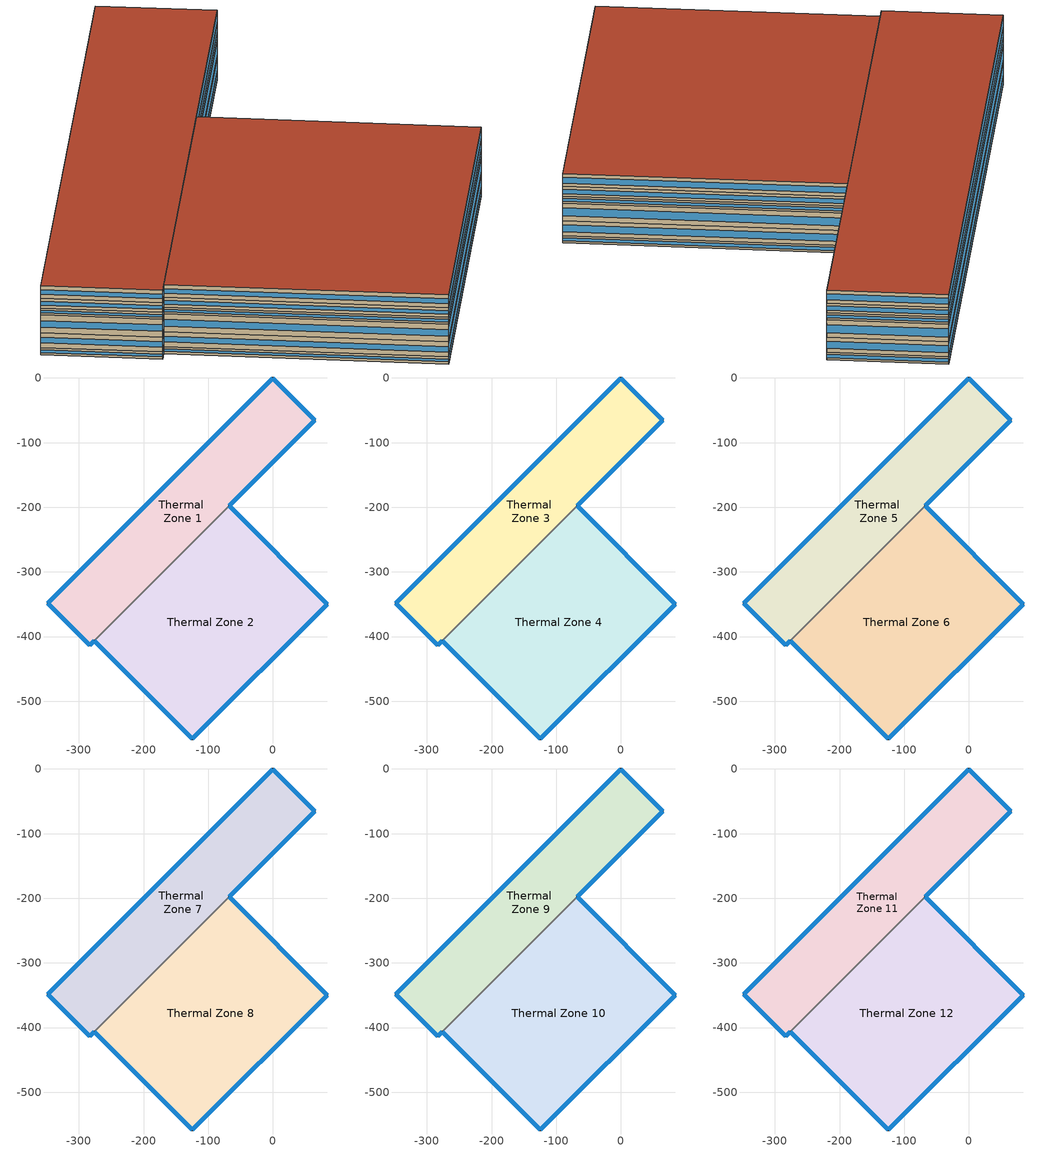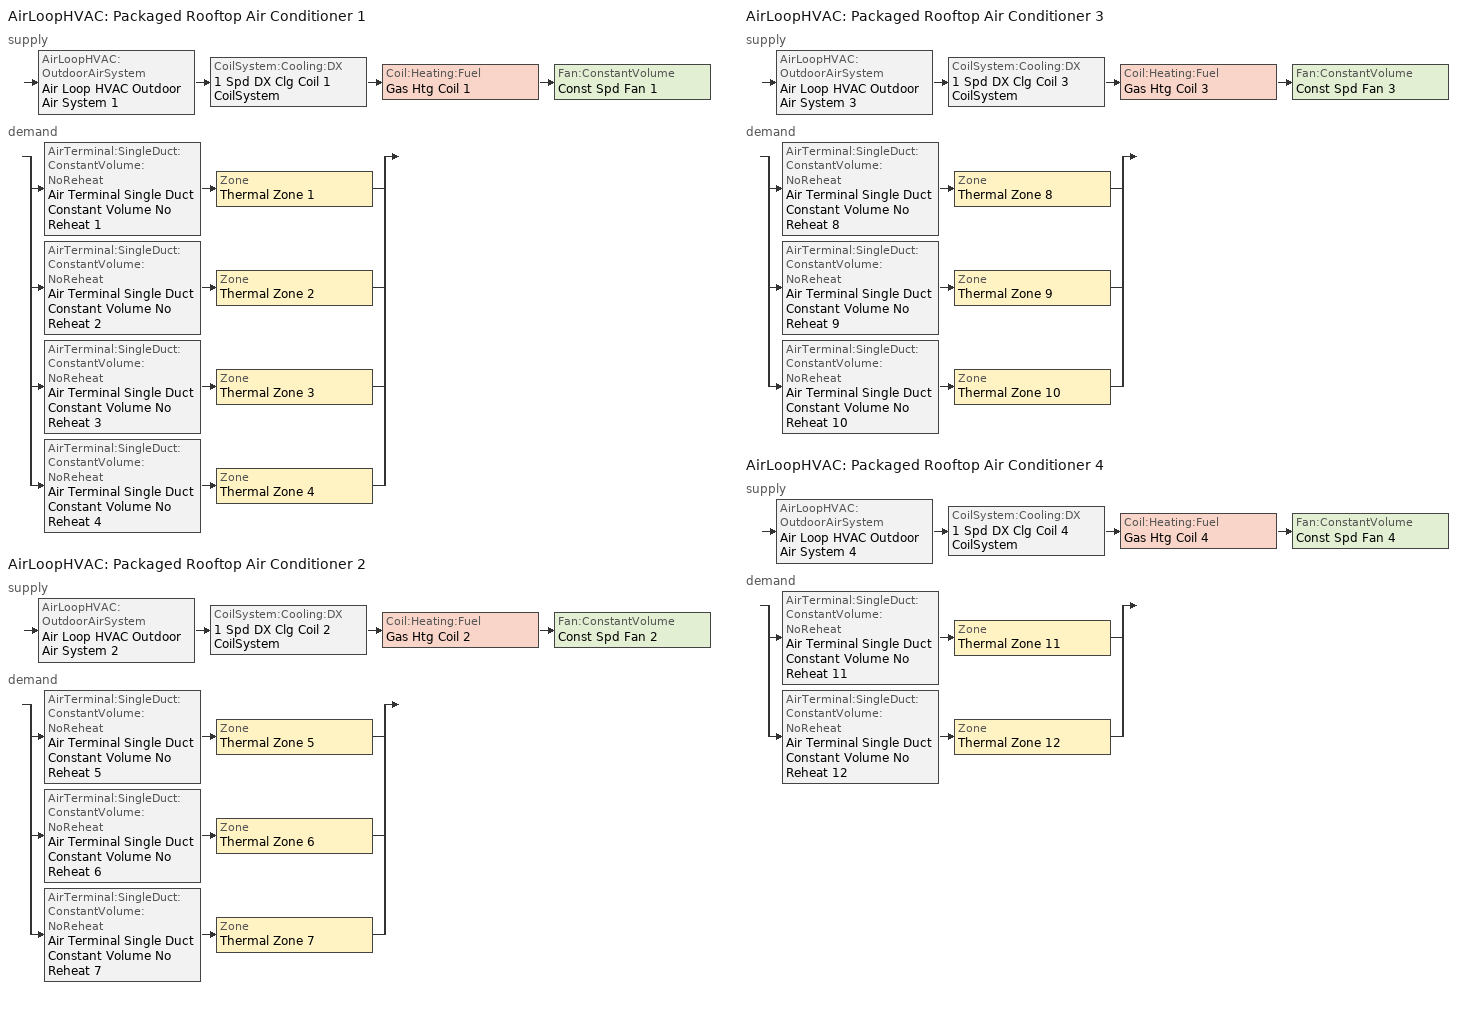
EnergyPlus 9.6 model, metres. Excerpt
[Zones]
Thermal Zone 1
 floor ground (ExtSlabCarpet): 0,0 65.05,-65.05 -67.64,-197.74 -276.49,-406.58 -283.2,-413.3 -348.25,-348.25 z0
 wall outside (Ext Wall): -67.64,-197.74 65.05,-65.05 0,0 -348.25,-348.25 -283.2,-413.3 -276.49,-406.58 z0:6.04
 wall to Thermal Zone 2 (Interior Wall): -276.49,-406.58 -67.64,-197.74 z0:6.04
 window (Ext Window): -348.24,-348.26 -283.21,-413.29 z1.9:4.14; -67.63,-197.73 65.04,-65.05 / -283.2,-413.29 -276.49,-406.59 z1.24:4.8; -0.01,-0.01 -348.24,-348.24 z1.12:4.92; 65.04,-65.04 0.01,-0.01 z1.63:4.41
Thermal Zone 2
 floor ground (ExtSlabCarpet): -67.64,-197.74 84.39,-349.76 -124.46,-558.61 -276.49,-406.58 z0
 wall outside (Ext Wall): -276.49,-406.58 -124.46,-558.61 84.39,-349.76 -67.64,-197.74 z0:6.04
 window (Ext Window): -276.48,-406.59 -124.46,-558.6 z1.9:4.14; -124.45,-558.6 84.38,-349.77 z1.24:4.8; 84.38,-349.76 -67.63,-197.74 z1.63:4.41
Thermal Zone 3
 floor to Thermal Zone 1 (Interior Floor): 0,0 65.05,-65.05 -67.64,-197.74 -276.49,-406.58 -283.2,-413.3 -348.25,-348.25 z6.04
 wall outside (Ext Wall): -67.64,-197.74 65.05,-65.05 0,0 -348.25,-348.25 -283.2,-413.3 -276.49,-406.58 z6.04:18.43
 wall to Thermal Zone 4 (Interior Wall): -276.49,-406.58 -67.64,-197.74 z6.04:18.43
 window (Ext Window): -348.24,-348.26 -283.21,-413.29 z9.94:14.53; -67.63,-197.73 65.04,-65.05 / -283.2,-413.29 -276.49,-406.59 z8.58:15.89; -0.01,-0.01 -348.24,-348.24 z8.33:16.14; 65.04,-65.04 0.01,-0.01 z9.39:15.08
Thermal Zone 4
 floor to Thermal Zone 2 (Interior Floor): -67.64,-197.74 84.39,-349.76 -124.46,-558.61 -276.49,-406.58 z6.04
 wall outside (Ext Wall): -276.49,-406.58 -124.46,-558.61 84.39,-349.76 -67.64,-197.74 z6.04:18.43
 window (Ext Window): -276.48,-406.59 -124.46,-558.6 z9.94:14.53; -124.45,-558.6 84.38,-349.77 z8.58:15.89; 84.38,-349.76 -67.63,-197.74 z9.39:15.08
Thermal Zone 5
 floor to Thermal Zone 3 (Interior Floor): 0,0 65.05,-65.05 -67.64,-197.74 -276.49,-406.58 -283.2,-413.3 -348.25,-348.25 z18.43
 wall outside (Ext Wall): -67.64,-197.74 65.05,-65.05 0,0 -348.25,-348.25 -283.2,-413.3 -276.49,-406.58 z18.43:33.14
 wall to Thermal Zone 6 (Interior Wall): -276.49,-406.58 -67.64,-197.74 z18.43:33.14
 window (Ext Window): -348.24,-348.26 -283.21,-413.29 z23.06:28.51; -67.63,-197.73 65.04,-65.05 / -283.2,-413.29 -276.49,-406.59 z21.45:30.12; -0.01,-0.01 -348.24,-348.24 z21.15:30.42; 65.04,-65.04 0.01,-0.01 z22.4:29.17
Thermal Zone 6
 floor to Thermal Zone 4 (Interior Floor): -67.64,-197.74 84.39,-349.76 -124.46,-558.61 -276.49,-406.58 z18.43
 wall outside (Ext Wall): -276.49,-406.58 -124.46,-558.61 84.39,-349.76 -67.64,-197.74 z18.43:33.14
 window (Ext Window): -276.48,-406.59 -124.46,-558.6 z23.06:28.51; -124.45,-558.6 84.38,-349.77 z21.45:30.12; 84.38,-349.76 -67.63,-197.74 z22.4:29.17
Thermal Zone 7
 floor to Thermal Zone 5 (Interior Floor): 0,0 65.05,-65.05 -67.64,-197.74 -276.49,-406.58 -283.2,-413.3 -348.25,-348.25 z33.14
 wall outside (Ext Wall): -67.64,-197.74 65.05,-65.05 0,0 -348.25,-348.25 -283.2,-413.3 -276.49,-406.58 z33.14:38.83
 wall to Thermal Zone 8 (Interior Wall): -276.49,-406.58 -67.64,-197.74 z33.14:38.83
 window (Ext Window): -348.24,-348.26 -283.21,-413.29 z34.93:37.04; -67.63,-197.73 65.04,-65.05 / -283.2,-413.29 -276.49,-406.59 z34.31:37.66; -0.01,-0.01 -348.24,-348.24 z34.19:37.78; 65.04,-65.04 0.01,-0.01 z34.68:37.29
Thermal Zone 8
 floor to Thermal Zone 6 (Interior Floor): -67.64,-197.74 84.39,-349.76 -124.46,-558.61 -276.49,-406.58 z33.14
 wall outside (Ext Wall): -276.49,-406.58 -124.46,-558.61 84.39,-349.76 -67.64,-197.74 z33.14:38.83
 window (Ext Window): -276.48,-406.59 -124.46,-558.6 z34.93:37.04; -124.45,-558.6 84.38,-349.77 z34.31:37.66; 84.38,-349.76 -67.63,-197.74 z34.68:37.29
Thermal Zone 9
 floor to Thermal Zone 7 (Interior Floor): 0,0 65.05,-65.05 -67.64,-197.74 -276.49,-406.58 -283.2,-413.3 -348.25,-348.25 z38.83
 wall outside (Ext Wall): -67.64,-197.74 65.05,-65.05 0,0 -348.25,-348.25 -283.2,-413.3 -276.49,-406.58 z38.83:46.9
 wall to Thermal Zone 10 (Interior Wall): -276.49,-406.58 -67.64,-197.74 z38.83:46.9
 window (Ext Window): -348.24,-348.26 -283.21,-413.29 z41.37:44.36; -67.63,-197.73 65.04,-65.05 / -283.2,-413.29 -276.49,-406.59 z40.48:45.25; -0.01,-0.01 -348.24,-348.24 z40.32:45.41; 65.04,-65.04 0.01,-0.01 z41.01:44.72
Thermal Zone 10
 floor to Thermal Zone 8 (Interior Floor): -67.64,-197.74 84.39,-349.76 -124.46,-558.61 -276.49,-406.58 z38.83
 wall outside (Ext Wall): -276.49,-406.58 -124.46,-558.61 84.39,-349.76 -67.64,-197.74 z38.83:46.9
 window (Ext Window): -276.48,-406.59 -124.46,-558.6 z41.37:44.36; -124.45,-558.6 84.38,-349.77 z40.48:45.25; 84.38,-349.76 -67.63,-197.74 z41.01:44.72
Thermal Zone 11
 floor to Thermal Zone 9 (Interior Floor): 0,0 65.05,-65.05 -67.64,-197.74 -276.49,-406.58 -283.2,-413.3 -348.25,-348.25 z46.9
 wall outside (Ext Wall): -67.64,-197.74 65.05,-65.05 0,0 -348.25,-348.25 -283.2,-413.3 -276.49,-406.58 z46.9:57.52
 wall to Thermal Zone 12 (Interior Wall): -276.49,-406.58 -67.64,-197.74 z46.9:57.52
 window (Ext Window): -348.24,-348.26 -283.21,-413.29 z50.25:54.17; -67.63,-197.73 65.04,-65.05 / -283.2,-413.29 -276.49,-406.59 z49.08:55.34; -0.01,-0.01 -348.24,-348.24 z48.86:55.56; 65.04,-65.04 0.01,-0.01 z49.77:54.65
 roof outside (Ext Roof): -348.25,-348.25 -283.2,-413.3 -276.49,-406.58 -67.64,-197.74 65.05,-65.05 0,0 z57.52
Thermal Zone 12
 floor to Thermal Zone 10 (Interior Floor): -67.64,-197.74 84.39,-349.76 -124.46,-558.61 -276.49,-406.58 z46.9
 wall outside (Ext Wall): -276.49,-406.58 -124.46,-558.61 84.39,-349.76 -67.64,-197.74 z46.9:57.52
 window (Ext Window): -276.48,-406.59 -124.46,-558.6 z50.25:54.17; -124.45,-558.6 84.38,-349.77 z49.08:55.34; 84.38,-349.76 -67.63,-197.74 z49.77:54.65
 roof outside (Ext Roof): -276.49,-406.58 -124.46,-558.61 84.39,-349.76 -67.64,-197.74 z57.52
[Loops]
AirLoopHVAC 'Packaged Rooftop Air Conditioner 1'
 supply: AirLoopHVAC:OutdoorAirSystem 'Air Loop HVAC Outdoor Air System 1' > CoilSystem:Cooling:DX '1 Spd DX Clg Coil 1 CoilSystem' > Coil:Heating:Fuel 'Gas Htg Coil 1' > Fan:ConstantVolume 'Const Spd Fan 1'
 demand: split
  | AirTerminal:SingleDuct:ConstantVolume:NoReheat 'Air Terminal Single Duct Constant Volume No Reheat 1' > Zone 'Thermal Zone 1'
  | AirTerminal:SingleDuct:ConstantVolume:NoReheat 'Air Terminal Single Duct Constant Volume No Reheat 2' > Zone 'Thermal Zone 2'
  | AirTerminal:SingleDuct:ConstantVolume:NoReheat 'Air Terminal Single Duct Constant Volume No Reheat 3' > Zone 'Thermal Zone 3'
  | AirTerminal:SingleDuct:ConstantVolume:NoReheat 'Air Terminal Single Duct Constant Volume No Reheat 4' > Zone 'Thermal Zone 4'
AirLoopHVAC 'Packaged Rooftop Air Conditioner 2'
 supply: AirLoopHVAC:OutdoorAirSystem 'Air Loop HVAC Outdoor Air System 2' > CoilSystem:Cooling:DX '1 Spd DX Clg Coil 2 CoilSystem' > Coil:Heating:Fuel 'Gas Htg Coil 2' > Fan:ConstantVolume 'Const Spd Fan 2'
 demand: split
  | AirTerminal:SingleDuct:ConstantVolume:NoReheat 'Air Terminal Single Duct Constant Volume No Reheat 5' > Zone 'Thermal Zone 5'
  | AirTerminal:SingleDuct:ConstantVolume:NoReheat 'Air Terminal Single Duct Constant Volume No Reheat 6' > Zone 'Thermal Zone 6'
  | AirTerminal:SingleDuct:ConstantVolume:NoReheat 'Air Terminal Single Duct Constant Volume No Reheat 7' > Zone 'Thermal Zone 7'
AirLoopHVAC 'Packaged Rooftop Air Conditioner 3'
 supply: AirLoopHVAC:OutdoorAirSystem 'Air Loop HVAC Outdoor Air System 3' > CoilSystem:Cooling:DX '1 Spd DX Clg Coil 3 CoilSystem' > Coil:Heating:Fuel 'Gas Htg Coil 3' > Fan:ConstantVolume 'Const Spd Fan 3'
 demand: split
  | AirTerminal:SingleDuct:ConstantVolume:NoReheat 'Air Terminal Single Duct Constant Volume No Reheat 8' > Zone 'Thermal Zone 8'
  | AirTerminal:SingleDuct:ConstantVolume:NoReheat 'Air Terminal Single Duct Constant Volume No Reheat 9' > Zone 'Thermal Zone 9'
  | AirTerminal:SingleDuct:ConstantVolume:NoReheat 'Air Terminal Single Duct Constant Volume No Reheat 10' > Zone 'Thermal Zone 10'
AirLoopHVAC 'Packaged Rooftop Air Conditioner 4'
 supply: AirLoopHVAC:OutdoorAirSystem 'Air Loop HVAC Outdoor Air System 4' > CoilSystem:Cooling:DX '1 Spd DX Clg Coil 4 CoilSystem' > Coil:Heating:Fuel 'Gas Htg Coil 4' > Fan:ConstantVolume 'Const Spd Fan 4'
 demand: split
  | AirTerminal:SingleDuct:ConstantVolume:NoReheat 'Air Terminal Single Duct Constant Volume No Reheat 11' > Zone 'Thermal Zone 11'
  | AirTerminal:SingleDuct:ConstantVolume:NoReheat 'Air Terminal Single Duct Constant Volume No Reheat 12' > Zone 'Thermal Zone 12'
[Building]
Building 1: North Axis {deg}=-0
[Site:Location]
Washington Dc Dulles IntL Ar: Latitude {deg}=38.98; Longitude {deg}=-77.47; Time Zone {hr}=-5; Elevation {m}=82
[SizingPeriod:DesignDay] Day of Month=21; Dry-Bulb Temperature Range Modifier Type=DefaultMultipliers; Barometric Pressure {Pa}=86790; Rain Indicator=No; Snow Indicator=No; Daylight Saving Time Indicator=No; Begin Environment Reset Mode=FullResetAtBeginEnvironment
Name | Month | Day Type | Maximum Dry-Bulb Temperature {C} | Daily Dry-Bulb Temperature Range {deltaC} | Humidity Condition Type | Wetbulb or DewPoint at Maximum Dry-Bulb {C} | Wind Speed {m/s} | Wind Direction {deg} | Solar Model Indicator | ASHRAE Clear Sky Optical Depth for Beam Irradiance (taub) | ASHRAE Clear Sky Optical Depth for Diffuse Irradiance (taud) | Enthalpy at Maximum Dry-Bulb {J/kg} | Sky Clearness
SALT-LAKE-CITY-IAP Ann Clg .4% Condns DB=>MWB | 7 | SummerDesignDay | 36.5 | 14.4 | Wetbulb | 17.1 | 5 | 340 | ASHRAETau | 0.339 | 2.366
SALT-LAKE-CITY-IAP Ann Clg .4% Condns DP=>MDB | 7 | SummerDesignDay | 22.5 | 14.4 | Dewpoint | 15.6 | 5 | 340 | ASHRAETau | 0.339 | 2.366
SALT-LAKE-CITY-IAP Ann Clg .4% Condns Enth=>MDB | 7 | SummerDesignDay | 30.8 | 14.4 | Enthalpy |  | 5 | 340 | ASHRAETau | 0.339 | 2.366 | 59300
SALT-LAKE-CITY-IAP Ann Clg .4% Condns WB=>MDB | 7 | SummerDesignDay | 31.2 | 14.4 | Wetbulb | 19 | 5 | 340 | ASHRAETau | 0.339 | 2.366
SALT-LAKE-CITY-IAP Ann Htg 99.6% Condns DB | 1 | WinterDesignDay | -12.4 | 0 | Wetbulb | -12.4 | 2.6 | 140 | ASHRAEClearSky |  |  |  | 0
SALT-LAKE-CITY-IAP Ann Htg Wind 99.6% Condns WS=>MCDB | 1 | WinterDesignDay | 6.8 | 0 | Wetbulb | 6.8 | 12.4 | 140 | ASHRAEClearSky |  |  |  | 0
SALT-LAKE-CITY-IAP Ann Hum_n 99.6% Condns DP=>MCDB | 1 | WinterDesignDay | -10.7 | 0 | Dewpoint | -16.2 | 2.6 | 140 | ASHRAEClearSky |  |  |  | 0
[Material] Thermal Absorptance=0.9
Name | Roughness | Thickness m | Conductivity W/m-K | Density kg/m3 | Specific Heat J/kg-K | Solar Absorptance | Visible Absorptance
wall concrete | MediumRough | 0.398 | 0.5 | 2243 | 837 | 0.65 | 0.65
roof concrete | MediumRough | 0.401 | 0.5 | 2243 | 837 | 0.65 | 0.65
Wall Insulation [37] | MediumRough | 0.0681 | 0.0432 | 91 | 837 | 0.5 | 0.5
Roof Insulation [25] | MediumRough | 0.263 | 0.049 | 265 | 836.8 | 0.7 | 0.7
F16 Acoustic tile | MediumSmooth | 0.0191 | 0.06 | 368 | 590 | 0.3 | 0.3
M11 100mm lightweight concrete | MediumRough | 0.1016 | 0.53 | 1280 | 840 | 0.5 | 0.5
MAT-CC05 4 HW CONCRETE | Rough | 0.1016 | 1.311 | 2240 | 836.8 | 0.85 | 0.85
G01a 19mm gypsum board | MediumSmooth | 0.019 | 0.16 | 800 | 1090 | 0.4 | 0.4
[Material:AirGap]
Name | Thermal Resistance m2-K/W
F04 Wall air space resistance | 0.15
F05 Ceiling air space resistance | 0.18
[Material:NoMass]
CP02 CARPET PAD: Roughness=Smooth; Thermal Resistance m2-K/W=0.1; Thermal Absorptance=0.9; Solar Absorptance=0.8; Visible Absorptance=0.8
[WindowMaterial:SimpleGlazingSystem]
Window Material Simple Glazing System: U-Factor W/m2-K=1.51; Solar Heat Gain Coefficient=0.25
[Construction]
Ext Roof: roof concrete, Roof Insulation [25]
Ext Wall: wall concrete, Wall Insulation [37]
Ext Window: Window Material Simple Glazing System
ExtSlabCarpet: MAT-CC05 4 HW CONCRETE, CP02 CARPET PAD
Interior Floor: F16 Acoustic tile, F05 Ceiling air space resistance, M11 100mm lightweight concrete
Interior Wall: G01a 19mm gypsum board, F04 Wall air space resistance, G01a 19mm gypsum board
[Zone]
Thermal Zone 1; Thermal Zone 2: 135, 0, 0, 0, , 1, , , , , , Yes
Thermal Zone 3; Thermal Zone 4: 135, 0, 0, 6.04, , 1, , , , , , Yes
Thermal Zone 5; Thermal Zone 6: 135, 0, 0, 18.43, , 1, , , , , , Yes
Thermal Zone 7; Thermal Zone 8: 135, 0, 0, 33.14, , 1, , , , , , Yes
Thermal Zone 9; Thermal Zone 10: 135, 0, 0, 38.83, , 1, , , , , , Yes
Thermal Zone 11; Thermal Zone 12: 135, 0, 0, 46.9, , 1, , , , , , Yes
[Controller:MechanicalVentilation] Availability Schedule=Always On Discrete; Demand Controlled Ventilation=No; System Outdoor Air Method=ZoneSum
Name | Zone or ZoneList Name 1 | Design Specification Outdoor Air Object Name 1 | Zone or ZoneList Name 2 | Design Specification Outdoor Air Object Name 2 | Zone or ZoneList Name 3 | Design Specification Outdoor Air Object Name 3 | Zone or ZoneList Name 4 | Design Specification Outdoor Air Object Name 4
Controller Mechanical Ventilation 1 | Thermal Zone 1 | Ventilation 1 | Thermal Zone 2 | Ventilation 2 | Thermal Zone 3 | Ventilation 3 | Thermal Zone 4 | Ventilation 4
Controller Mechanical Ventilation 2 | Thermal Zone 5 | Ventilation 5 | Thermal Zone 6 | Ventilation 6 | Thermal Zone 7 | Ventilation 7
Controller Mechanical Ventilation 3 | Thermal Zone 8 | Ventilation 8 | Thermal Zone 9 | Ventilation 9 | Thermal Zone 10 | Ventilation 10
Controller Mechanical Ventilation 4 | Thermal Zone 11 | Ventilation 11 | Thermal Zone 12 | Ventilation 12
[AirLoopHVAC] Design Supply Air Flow Rate m3/s=AutoSize; Design Return Air Flow Fraction of Supply Air Flow=1
Packaged Rooftop Air Conditioner 1; Packaged Rooftop Air Conditioner 2; Packaged Rooftop Air Conditioner 3; Packaged Rooftop Air Conditioner 4
[Sizing:System] Type of Load to Size On=Sensible; Design Outdoor Air Flow Rate m3/s=Autosize; Central Heating Maximum System Air Flow Ratio=0.3; Preheat Design Temperature C=7; Preheat Design Humidity Ratio kgWater/kgDryAir=0.008; Precool Design Temperature C=12.8; Precool Design Humidity Ratio kgWater/kgDryAir=0.008; Type of Zone Sum to Use=NonCoincident; 100% Outdoor Air in Cooling=Yes; 100% Outdoor Air in Heating=Yes; Central Cooling Design Supply Air Humidity Ratio kgWater/kgDryAir=0.0085; Central Heating Design Supply Air Humidity Ratio kgWater/kgDryAir=0.008; Cooling Supply Air Flow Rate Method=DesignDay; Cooling Supply Air Flow Rate m3/s=0; Cooling Supply Air Flow Rate Per Floor Area m3/s-m2=0.00996765; Cooling Fraction of Autosized Cooling Supply Air Flow Rate=1; Cooling Supply Air Flow Rate Per Unit Cooling Capacity m3/s-W=3.94755e-05; Heating Supply Air Flow Rate Method=DesignDay; Heating Supply Air Flow Rate m3/s=0; Heating Supply Air Flow Rate Per Floor Area m3/s-m2=0.00996765; Heating Fraction of Autosized Heating Supply Air Flow Rate=1; Heating Fraction of Autosized Cooling Supply Air Flow Rate=1; Heating Supply Air Flow Rate Per Unit Heating Capacity m3/s-W=3.15882e-05; System Outdoor Air Method=ZoneSum; Zone Maximum Outdoor Air Fraction dimensionless=1; Cooling Design Capacity Method=CoolingDesignCapacity; Cooling Design Capacity W=Autosize; Cooling Design Capacity Per Floor Area W/m2=234.7; Fraction of Autosized Cooling Design Capacity=1; Heating Design Capacity Method=HeatingDesignCapacity; Heating Design Capacity W=Autosize; Heating Design Capacity Per Floor Area W/m2=157; Fraction of Autosized Heating Design Capacity=1; Central Cooling Capacity Control Method=OnOff; Occupant Diversity=Autosize
Name | Central Cooling Design Supply Air Temperature C | Central Heating Design Supply Air Temperature C
Packaged Rooftop Air Conditioner 1 | 13.2 | 47.5
Packaged Rooftop Air Conditioner 2 | 18.7 | 41.9
Packaged Rooftop Air Conditioner 3 | 13 | 54.4
Packaged Rooftop Air Conditioner 4 | 18.2 | 42.2
[AvailabilityManager:Scheduled] Schedule=Always On Discrete
Packaged Rooftop Air Conditioner 1 Availability Manager; Air Loop HVAC Outdoor Air System 1 Availability Manager; Packaged Rooftop Air Conditioner 2 Availability Manager; Air Loop HVAC Outdoor Air System 2 Availability Manager; Packaged Rooftop Air Conditioner 3 Availability Manager; Air Loop HVAC Outdoor Air System 3 Availability Manager; Packaged Rooftop Air Conditioner 4 Availability Manager; Air Loop HVAC Outdoor Air System 4 Availability Manager
[Controller:OutdoorAir] Minimum Outdoor Air Flow Rate m3/s=0; Maximum Outdoor Air Flow Rate m3/s=Autosize; Economizer Control Action Type=ModulateFlow; Economizer Maximum Limit Dry-Bulb Temperature C=28; Economizer Maximum Limit Enthalpy J/kg=64000; Economizer Minimum Limit Dry-Bulb Temperature C=-100; Lockout Type=NoLockout; Minimum Limit Type=FixedMinimum; High Humidity Control=No; Control High Indoor Humidity Based on Outdoor Humidity Ratio=Yes; Heat Recovery Bypass Control Type=BypassWhenWithinEconomizerLimits
Name | Economizer Control Type | Mechanical Ventilation Controller
Controller Outdoor Air 1 | DifferentialEnthalpy | Controller Mechanical Ventilation 1
Controller Outdoor Air 2 | DifferentialEnthalpy | Controller Mechanical Ventilation 2
Controller Outdoor Air 3 | DifferentialDryBulb | Controller Mechanical Ventilation 3
Controller Outdoor Air 4 | NoEconomizer | Controller Mechanical Ventilation 4
[SetpointManager:MixedAir] Control Variable=Temperature
Name | Setpoint Node or NodeList
Node Air Deck Mixed 1 OS Default SPM | Node Air Deck Mixed 1
Node Air Deck Cooling 1 OS Default SPM | Node Air Deck Cooling 1
Node Air Deck Heating 1 OS Default SPM | Node Air Deck Heating 1
Node Air Deck Mixed 2 OS Default SPM | Node Air Deck Mixed 2
Node Air Deck Cooling 2 OS Default SPM | Node Air Deck Cooling 2
Node Air Deck Heating 2 OS Default SPM | Node Air Deck Heating 2
Node Air Deck Mixed 3 OS Default SPM | Node Air Deck Mixed 3
Node Air Deck Cooling 3 OS Default SPM | Node Air Deck Cooling 3
Node Air Deck Heating 3 OS Default SPM | Node Air Deck Heating 3
Node Air Deck Mixed 4 OS Default SPM | Node Air Deck Mixed 4
Node Air Deck Cooling 4 OS Default SPM | Node Air Deck Cooling 4
Node Air Deck Heating 4 OS Default SPM | Node Air Deck Heating 4
[CoilSystem:Cooling:DX] Availability Schedule=Always On Discrete hvac_library
Name | Cooling Coil
1 Spd DX Clg Coil 1 CoilSystem | 1 Spd DX Clg Coil 1
1 Spd DX Clg Coil 2 CoilSystem | 1 Spd DX Clg Coil 2
1 Spd DX Clg Coil 3 CoilSystem | 1 Spd DX Clg Coil 3
1 Spd DX Clg Coil 4 CoilSystem | 1 Spd DX Clg Coil 4
[Coil:Cooling:DX:SingleSpeed] Availability Schedule=Always On Discrete hvac_library; Gross Rated Total Cooling Capacity W=Autosize; Gross Rated Sensible Heat Ratio=Autosize; Rated Air Flow Rate m3/s=Autosize; Rated Evaporator Fan Power Per Volume Flow Rate W/(m3/s)=773.3; Total Cooling Capacity Function of Temperature Curve=OS:Curve:Biquadratic 1; Total Cooling Capacity Function of Flow Fraction Curve=OS:Curve:Quadratic 1; Energy Input Ratio Function of Temperature Curve=OS:Curve:Biquadratic 2; Energy Input Ratio Function of Flow Fraction Curve=OS:Curve:Quadratic 2; Part Load Fraction Correlation Curve=OS:Curve:Quadratic 3; Minimum Outdoor Dry-Bulb Temperature for Compressor Operation C=-25; Condenser Type=AirCooled; Evaporative Condenser Effectiveness=0; Evaporative Condenser Air Flow Rate m3/s=Autosize; Evaporative Condenser Pump Rated Power Consumption W=Autosize; Crankcase Heater Capacity W=0; Maximum Outdoor Dry-Bulb Temperature for Crankcase Heater Operation C=0; Basin Heater Capacity W/K=0; Basin Heater Setpoint Temperature C=10
Name | Gross Rated Cooling COP W/W
1 Spd DX Clg Coil 1 | 3.61
1 Spd DX Clg Coil 2 | 3.55
1 Spd DX Clg Coil 3 | 4.22
1 Spd DX Clg Coil 4 | 4.04
[Coil:Heating:Fuel] Availability Schedule=Always On Discrete hvac_library; Parasitic Electric Load W=0; Parasitic Fuel Load W=0
Name | Fuel Type | Burner Efficiency | Nominal Capacity W
Gas Htg Coil 1 | Coal | 0.84 | 4599
Gas Htg Coil 2 | Coal | 0.82 | 49254
Gas Htg Coil 3 | NaturalGas | 0.72 | Autosize
Gas Htg Coil 4 | NaturalGas | 0.89 | Autosize
[Fan:ConstantVolume] Availability Schedule=Always On Discrete; Motor Efficiency=0.9; Motor In Airstream Fraction=1
Name | Fan Total Efficiency | Pressure Rise Pa | Maximum Flow Rate m3/s
Const Spd Fan 1 | 0.62 | 862 | Autosize
Const Spd Fan 2 | 0.85 | 346 | 138.49
Const Spd Fan 3 | 0.87 | 1707 | 89.2
Const Spd Fan 4 | 0.78 | 1668 | Autosize
[SetpointManager:Scheduled] Control Variable=Temperature
Name | Schedule | Setpoint Node or NodeList
Setpoint Manager Scheduled Air Duck 1 | Deck_Temperature 1 | Node Air Deck Supply 1
Setpoint Manager Scheduled Air Duck 2 | Deck_Temperature 2 | Node Air Deck Supply 2
Setpoint Manager Scheduled Air Duck 3 | Deck_Temperature 3 | Node Air Deck Supply 3
Setpoint Manager Scheduled Air Duck 4 | Deck_Temperature 4 | Node Air Deck Supply 4
[ZoneControl:Thermostat] Temperature Difference Between Cutout And Setpoint deltaC=0
Name | Zone or ZoneList | Control Type Schedule | Control 1
Thermal Zone 1 Thermostat | Thermal Zone 1 | Thermal Zone 1 Thermostat Schedule | Thermostat Setpoint Dual Setpoint 1
Thermal Zone 2 Thermostat | Thermal Zone 2 | Thermal Zone 2 Thermostat Schedule | Thermostat Setpoint Dual Setpoint 2
Thermal Zone 3 Thermostat | Thermal Zone 3 | Thermal Zone 3 Thermostat Schedule | Thermostat Setpoint Dual Setpoint 3
Thermal Zone 4 Thermostat | Thermal Zone 4 | Thermal Zone 4 Thermostat Schedule | Thermostat Setpoint Dual Setpoint 4
Thermal Zone 5 Thermostat | Thermal Zone 5 | Thermal Zone 5 Thermostat Schedule | Thermostat Setpoint Dual Setpoint 5
Thermal Zone 6 Thermostat | Thermal Zone 6 | Thermal Zone 6 Thermostat Schedule | Thermostat Setpoint Dual Setpoint 6
Thermal Zone 7 Thermostat | Thermal Zone 7 | Thermal Zone 7 Thermostat Schedule | Thermostat Setpoint Dual Setpoint 7
Thermal Zone 8 Thermostat | Thermal Zone 8 | Thermal Zone 8 Thermostat Schedule | Thermostat Setpoint Dual Setpoint 8
Thermal Zone 9 Thermostat | Thermal Zone 9 | Thermal Zone 9 Thermostat Schedule | Thermostat Setpoint Dual Setpoint 9
Thermal Zone 10 Thermostat | Thermal Zone 10 | Thermal Zone 10 Thermostat Schedule | Thermostat Setpoint Dual Setpoint 10
Thermal Zone 11 Thermostat | Thermal Zone 11 | Thermal Zone 11 Thermostat Schedule | Thermostat Setpoint Dual Setpoint 11
Thermal Zone 12 Thermostat | Thermal Zone 12 | Thermal Zone 12 Thermostat Schedule | Thermostat Setpoint Dual Setpoint 12
[ThermostatSetpoint:DualSetpoint]
Name | Heating Setpoint Temperature Schedule | Cooling Setpoint Temperature Schedule
Thermostat Setpoint Dual Setpoint 1 | HtgSetp 1 | ClgSetp 1
Thermostat Setpoint Dual Setpoint 2 | HtgSetp 2 | ClgSetp 2
Thermostat Setpoint Dual Setpoint 3 | HtgSetp 3 | ClgSetp 3
Thermostat Setpoint Dual Setpoint 4 | HtgSetp 4 | ClgSetp 4
Thermostat Setpoint Dual Setpoint 5 | HtgSetp 5 | ClgSetp 5
Thermostat Setpoint Dual Setpoint 6 | HtgSetp 6 | ClgSetp 6
Thermostat Setpoint Dual Setpoint 7 | HtgSetp 7 | ClgSetp 7
Thermostat Setpoint Dual Setpoint 8 | HtgSetp 8 | ClgSetp 8
Thermostat Setpoint Dual Setpoint 9 | HtgSetp 9 | ClgSetp 9
Thermostat Setpoint Dual Setpoint 10 | HtgSetp 10 | ClgSetp 10
Thermostat Setpoint Dual Setpoint 11 | HtgSetp 11 | ClgSetp 11
Thermostat Setpoint Dual Setpoint 12 | HtgSetp 12 | ClgSetp 12
[AirTerminal:SingleDuct:ConstantVolume:NoReheat] Availability Schedule=Always On Discrete; Maximum Air Flow Rate m3/s=AutoSize
Air Terminal Single Duct Constant Volume No Reheat 1; Air Terminal Single Duct Constant Volume No Reheat 2; Air Terminal Single Duct Constant Volume No Reheat 3; Air Terminal Single Duct Constant Volume No Reheat 4; Air Terminal Single Duct Constant Volume No Reheat 5; Air Terminal Single Duct Constant Volume No Reheat 6; Air Terminal Single Duct Constant Volume No Reheat 7; Air Terminal Single Duct Constant Volume No Reheat 8; Air Terminal Single Duct Constant Volume No Reheat 9; Air Terminal Single Duct Constant Volume No Reheat 10; Air Terminal Single Duct Constant Volume No Reheat 11; Air Terminal Single Duct Constant Volume No Reheat 12
[Zone equipment]
Thermal Zone 1: Air Terminal Single Duct Constant Volume No Reheat 1
Thermal Zone 2: Air Terminal Single Duct Constant Volume No Reheat 2
Thermal Zone 3: Air Terminal Single Duct Constant Volume No Reheat 3
Thermal Zone 4: Air Terminal Single Duct Constant Volume No Reheat 4
Thermal Zone 5: Air Terminal Single Duct Constant Volume No Reheat 5
Thermal Zone 6: Air Terminal Single Duct Constant Volume No Reheat 6
Thermal Zone 7: Air Terminal Single Duct Constant Volume No Reheat 7
Thermal Zone 8: Air Terminal Single Duct Constant Volume No Reheat 8
Thermal Zone 9: Air Terminal Single Duct Constant Volume No Reheat 9
Thermal Zone 10: Air Terminal Single Duct Constant Volume No Reheat 10
Thermal Zone 11: Air Terminal Single Duct Constant Volume No Reheat 11
Thermal Zone 12: Air Terminal Single Duct Constant Volume No Reheat 12
[Sizing:Zone] Zone Cooling Design Supply Air Temperature Input Method=SupplyAirTemperature; Zone Cooling Design Supply Air Temperature Difference deltaC=11.11; Zone Heating Design Supply Air Temperature Input Method=SupplyAirTemperature; Zone Heating Design Supply Air Temperature Difference deltaC=11.11; Zone Cooling Design Supply Air Humidity Ratio kgWater/kgDryAir=0.0085; Zone Heating Design Supply Air Humidity Ratio kgWater/kgDryAir=0.008; Cooling Design Air Flow Method=DesignDay; Cooling Design Air Flow Rate m3/s=0; Cooling Minimum Air Flow per Zone Floor Area m3/s-m2=0.000762; Cooling Minimum Air Flow m3/s=0; Cooling Minimum Air Flow Fraction=0; Heating Design Air Flow Method=DesignDay; Heating Design Air Flow Rate m3/s=0; Heating Maximum Air Flow per Zone Floor Area m3/s-m2=0.002032; Heating Maximum Air Flow m3/s=0.141576; Heating Maximum Air Flow Fraction=0.3; Account for Dedicated Outdoor Air System=No
Name | Zone Cooling Design Supply Air Temperature C | Zone Heating Design Supply Air Temperature C | Design Specification Outdoor Air Object
Thermal Zone 1 | 13.2 | 47.5 | Ventilation 1
Thermal Zone 2 | 13.2 | 47.5 | Ventilation 2
Thermal Zone 3 | 13.2 | 47.5 | Ventilation 3
Thermal Zone 4 | 13.2 | 47.5 | Ventilation 4
Thermal Zone 5 | 18.7 | 41.9 | Ventilation 5
Thermal Zone 6 | 18.7 | 41.9 | Ventilation 6
Thermal Zone 7 | 18.7 | 41.9 | Ventilation 7
Thermal Zone 8 | 13 | 54.4 | Ventilation 8
Thermal Zone 9 | 13 | 54.4 | Ventilation 9
Thermal Zone 10 | 13 | 54.4 | Ventilation 10
Thermal Zone 11 | 18.2 | 42.2 | Ventilation 11
Thermal Zone 12 | 18.2 | 42.2 | Ventilation 12
[DesignSpecification:OutdoorAir] Outdoor Air Method=Sum; Outdoor Air Flow per Person m3/s-person=0; Outdoor Air Flow per Zone Floor Area m3/s-m2=0; Outdoor Air Flow per Zone m3/s=0
Name | Outdoor Air Flow Air Changes per Hour 1/hr
Ventilation 1; Ventilation 2; Ventilation 3; Ventilation 4 | 3.01
Ventilation 5; Ventilation 6; Ventilation 7 | 1.46
Ventilation 8; Ventilation 9; Ventilation 10 | 0.79
Ventilation 11; Ventilation 12 | 3.29
[Schedule:Day:Interval]
HtgSetp Summer Design Day 1; HtgSetp Summer Design Day 2; HtgSetp Summer Design Day 3; HtgSetp Summer Design Day 4; HtgSetp Summer Design Day 5; HtgSetp Summer Design Day 6; HtgSetp Summer Design Day 7; HtgSetp Summer Design Day 8; HtgSetp Summer Design Day 9; HtgSetp Summer Design Day 10; HtgSetp Summer Design Day 11; HtgSetp Summer Design Day 12: No, 24:00, 15.6
HtgSetp Winter Design Day 1; HtgSetp Winter Design Day 2; HtgSetp Winter Design Day 3; HtgSetp Winter Design Day 4; HtgSetp Winter Design Day 5; HtgSetp Winter Design Day 6; HtgSetp Winter Design Day 7; HtgSetp Winter Design Day 8; HtgSetp Winter Design Day 9; HtgSetp Winter Design Day 10; HtgSetp Winter Design Day 11; HtgSetp Winter Design Day 12: No, 24:00, 21
ClgSetp Summer Design Day 1; ClgSetp Summer Design Day 2; ClgSetp Summer Design Day 3; ClgSetp Summer Design Day 4; ClgSetp Summer Design Day 5; ClgSetp Summer Design Day 6; ClgSetp Summer Design Day 7; ClgSetp Summer Design Day 8; ClgSetp Summer Design Day 9; ClgSetp Summer Design Day 10; ClgSetp Summer Design Day 11; ClgSetp Summer Design Day 12: No, 06:00, 26.7, 22:00, 24, 24:00, 26.7
ClgSetp Winter Design Day 1; ClgSetp Winter Design Day 2; ClgSetp Winter Design Day 3; ClgSetp Winter Design Day 4; ClgSetp Winter Design Day 5; ClgSetp Winter Design Day 6; ClgSetp Winter Design Day 7; ClgSetp Winter Design Day 8; ClgSetp Winter Design Day 9; ClgSetp Winter Design Day 10; ClgSetp Winter Design Day 11; ClgSetp Winter Design Day 12: No, 24:00, 26.7
ClgSetp Default Schedule 1; ClgSetp Default Schedule 2; ClgSetp Default Schedule 3; ClgSetp Default Schedule 4: Temperature 37, No, 01:00, 28.3, 02:00, 28.3, 03:00, 28.3, 04:00, 28.3, 05:00, 28.3, 06:00, 28.3, 07:00, 28.3, 08:00, 28.3, 09:00, 26.2, 10:00, 26.2, 11:00, 26.2, 12:00, 26.2, 13:00, 26.2, 14:00, 26.2, 15:00, 26.2, 16:00, 26.2, 17:00, 26.2, 18:00, 26.2, 19:00, 28.3, 20:00, 28.3, 21:00, 28.3, 22:00, 28.3, 23:00, 28.3, 24:00, 28.3
HtgSetp Default Schedule 1; HtgSetp Default Schedule 2; HtgSetp Default Schedule 3; HtgSetp Default Schedule 4: Temperature 36, No, 01:00, 22.1, 02:00, 22.1, 03:00, 22.1, 04:00, 22.1, 05:00, 22.1, 06:00, 22.1, 07:00, 22.1, 08:00, 22.1, 09:00, 20.3, 10:00, 20.3, 11:00, 20.3, 12:00, 20.3, 13:00, 20.3, 14:00, 20.3, 15:00, 20.3, 16:00, 20.3, 17:00, 20.3, 18:00, 20.3, 19:00, 22.1, 20:00, 22.1, 21:00, 22.1, 22:00, 22.1, 23:00, 22.1, 24:00, 22.1
ClgSetp Default Schedule 5; ClgSetp Default Schedule 6; ClgSetp Default Schedule 7; ClgSetp Default Schedule 8: Temperature 37, No, 01:00, 28.4, 02:00, 28.4, 03:00, 28.4, 04:00, 28.4, 05:00, 28.4, 06:00, 28.4, 07:00, 28.4, 08:00, 28.4, 09:00, 24.2, 10:00, 24.2, 11:00, 24.2, 12:00, 24.2, 13:00, 24.2, 14:00, 24.2, 15:00, 28.4, 16:00, 28.4, 17:00, 28.4, 18:00, 28.4, 19:00, 28.4, 20:00, 28.4, 21:00, 28.4, 22:00, 28.4, 23:00, 28.4, 24:00, 28.4
HtgSetp Default Schedule 5; HtgSetp Default Schedule 6; HtgSetp Default Schedule 7; HtgSetp Default Schedule 8: Temperature 36, No, 01:00, 23.1, 02:00, 23.1, 03:00, 23.1, 04:00, 23.1, 05:00, 23.1, 06:00, 23.1, 07:00, 23.1, 08:00, 23.1, 09:00, 21.9, 10:00, 21.9, 11:00, 21.9, 12:00, 21.9, 13:00, 21.9, 14:00, 21.9, 15:00, 23.1, 16:00, 23.1, 17:00, 23.1, 18:00, 23.1, 19:00, 23.1, 20:00, 23.1, 21:00, 23.1, 22:00, 23.1, 23:00, 23.1, 24:00, 23.1
ClgSetp Default Schedule 9; ClgSetp Default Schedule 10; ClgSetp Default Schedule 11; ClgSetp Default Schedule 12: Temperature 37, No, 01:00, 28.7, 02:00, 28.7, 03:00, 28.7, 04:00, 28.7, 05:00, 28.7, 06:00, 28.7, 07:00, 25.7, 08:00, 25.7, 09:00, 25.7, 10:00, 25.7, 11:00, 25.7, 12:00, 25.7, 13:00, 25.7, 14:00, 25.7, 15:00, 25.7, 16:00, 25.7, 17:00, 25.7, 18:00, 25.7, 19:00, 25.7, 20:00, 25.7, 21:00, 28.7, 22:00, 28.7, 23:00, 28.7, 24:00, 28.7
HtgSetp Default Schedule 9; HtgSetp Default Schedule 10; HtgSetp Default Schedule 11; HtgSetp Default Schedule 12: Temperature 36, No, 01:00, 22.2, 02:00, 22.2, 03:00, 22.2, 04:00, 22.2, 05:00, 22.2, 06:00, 22.2, 07:00, 19, 08:00, 19, 09:00, 19, 10:00, 19, 11:00, 19, 12:00, 19, 13:00, 19, 14:00, 19, 15:00, 19, 16:00, 19, 17:00, 19, 18:00, 19, 19:00, 19, 20:00, 19, 21:00, 22.2, 22:00, 22.2, 23:00, 22.2, 24:00, 22.2
Deck_Temperature_Default 1; Deck_Temperature_Summer_Design_Day 1; Deck_Temperature_Winter_Design_Day 1: No, 24:00, 13.2
Deck_Temperature_Default 2; Deck_Temperature_Summer_Design_Day 2; Deck_Temperature_Winter_Design_Day 2: No, 24:00, 18.7
Deck_Temperature_Default 3; Deck_Temperature_Summer_Design_Day 3; Deck_Temperature_Winter_Design_Day 3: No, 24:00, 13
Deck_Temperature_Default 4; Deck_Temperature_Summer_Design_Day 4; Deck_Temperature_Winter_Design_Day 4: No, 24:00, 18.2
[Schedule:Week:Daily]
HtgSetp 1 Week Rule - Jan1-Dec31: HtgSetp Default Schedule 1, HtgSetp Default Schedule 1, HtgSetp Default Schedule 1, HtgSetp Default Schedule 1, HtgSetp Default Schedule 1, HtgSetp Default Schedule 1, HtgSetp Default Schedule 1, HtgSetp Default Schedule 1, HtgSetp Summer Design Day 1, HtgSetp Winter Design Day 1, HtgSetp Default Schedule 1, HtgSetp Default Schedule 1
ClgSetp 1 Week Rule - Jan1-Dec31: ClgSetp Default Schedule 1, ClgSetp Default Schedule 1, ClgSetp Default Schedule 1, ClgSetp Default Schedule 1, ClgSetp Default Schedule 1, ClgSetp Default Schedule 1, ClgSetp Default Schedule 1, ClgSetp Default Schedule 1, ClgSetp Summer Design Day 1, ClgSetp Winter Design Day 1, ClgSetp Default Schedule 1, ClgSetp Default Schedule 1
HtgSetp 2 Week Rule - Jan1-Dec31: HtgSetp Default Schedule 2, HtgSetp Default Schedule 2, HtgSetp Default Schedule 2, HtgSetp Default Schedule 2, HtgSetp Default Schedule 2, HtgSetp Default Schedule 2, HtgSetp Default Schedule 2, HtgSetp Default Schedule 2, HtgSetp Summer Design Day 2, HtgSetp Winter Design Day 2, HtgSetp Default Schedule 2, HtgSetp Default Schedule 2
ClgSetp 2 Week Rule - Jan1-Dec31: ClgSetp Default Schedule 2, ClgSetp Default Schedule 2, ClgSetp Default Schedule 2, ClgSetp Default Schedule 2, ClgSetp Default Schedule 2, ClgSetp Default Schedule 2, ClgSetp Default Schedule 2, ClgSetp Default Schedule 2, ClgSetp Summer Design Day 2, ClgSetp Winter Design Day 2, ClgSetp Default Schedule 2, ClgSetp Default Schedule 2
HtgSetp 3 Week Rule - Jan1-Dec31: HtgSetp Default Schedule 3, HtgSetp Default Schedule 3, HtgSetp Default Schedule 3, HtgSetp Default Schedule 3, HtgSetp Default Schedule 3, HtgSetp Default Schedule 3, HtgSetp Default Schedule 3, HtgSetp Default Schedule 3, HtgSetp Summer Design Day 3, HtgSetp Winter Design Day 3, HtgSetp Default Schedule 3, HtgSetp Default Schedule 3
ClgSetp 3 Week Rule - Jan1-Dec31: ClgSetp Default Schedule 3, ClgSetp Default Schedule 3, ClgSetp Default Schedule 3, ClgSetp Default Schedule 3, ClgSetp Default Schedule 3, ClgSetp Default Schedule 3, ClgSetp Default Schedule 3, ClgSetp Default Schedule 3, ClgSetp Summer Design Day 3, ClgSetp Winter Design Day 3, ClgSetp Default Schedule 3, ClgSetp Default Schedule 3
HtgSetp 4 Week Rule - Jan1-Dec31: HtgSetp Default Schedule 4, HtgSetp Default Schedule 4, HtgSetp Default Schedule 4, HtgSetp Default Schedule 4, HtgSetp Default Schedule 4, HtgSetp Default Schedule 4, HtgSetp Default Schedule 4, HtgSetp Default Schedule 4, HtgSetp Summer Design Day 4, HtgSetp Winter Design Day 4, HtgSetp Default Schedule 4, HtgSetp Default Schedule 4
ClgSetp 4 Week Rule - Jan1-Dec31: ClgSetp Default Schedule 4, ClgSetp Default Schedule 4, ClgSetp Default Schedule 4, ClgSetp Default Schedule 4, ClgSetp Default Schedule 4, ClgSetp Default Schedule 4, ClgSetp Default Schedule 4, ClgSetp Default Schedule 4, ClgSetp Summer Design Day 4, ClgSetp Winter Design Day 4, ClgSetp Default Schedule 4, ClgSetp Default Schedule 4
HtgSetp 5 Week Rule - Jan1-Dec31: HtgSetp Default Schedule 5, HtgSetp Default Schedule 5, HtgSetp Default Schedule 5, HtgSetp Default Schedule 5, HtgSetp Default Schedule 5, HtgSetp Default Schedule 5, HtgSetp Default Schedule 5, HtgSetp Default Schedule 5, HtgSetp Summer Design Day 5, HtgSetp Winter Design Day 5, HtgSetp Default Schedule 5, HtgSetp Default Schedule 5
ClgSetp 5 Week Rule - Jan1-Dec31: ClgSetp Default Schedule 5, ClgSetp Default Schedule 5, ClgSetp Default Schedule 5, ClgSetp Default Schedule 5, ClgSetp Default Schedule 5, ClgSetp Default Schedule 5, ClgSetp Default Schedule 5, ClgSetp Default Schedule 5, ClgSetp Summer Design Day 5, ClgSetp Winter Design Day 5, ClgSetp Default Schedule 5, ClgSetp Default Schedule 5
HtgSetp 6 Week Rule - Jan1-Dec31: HtgSetp Default Schedule 6, HtgSetp Default Schedule 6, HtgSetp Default Schedule 6, HtgSetp Default Schedule 6, HtgSetp Default Schedule 6, HtgSetp Default Schedule 6, HtgSetp Default Schedule 6, HtgSetp Default Schedule 6, HtgSetp Summer Design Day 6, HtgSetp Winter Design Day 6, HtgSetp Default Schedule 6, HtgSetp Default Schedule 6
ClgSetp 6 Week Rule - Jan1-Dec31: ClgSetp Default Schedule 6, ClgSetp Default Schedule 6, ClgSetp Default Schedule 6, ClgSetp Default Schedule 6, ClgSetp Default Schedule 6, ClgSetp Default Schedule 6, ClgSetp Default Schedule 6, ClgSetp Default Schedule 6, ClgSetp Summer Design Day 6, ClgSetp Winter Design Day 6, ClgSetp Default Schedule 6, ClgSetp Default Schedule 6
HtgSetp 7 Week Rule - Jan1-Dec31: HtgSetp Default Schedule 7, HtgSetp Default Schedule 7, HtgSetp Default Schedule 7, HtgSetp Default Schedule 7, HtgSetp Default Schedule 7, HtgSetp Default Schedule 7, HtgSetp Default Schedule 7, HtgSetp Default Schedule 7, HtgSetp Summer Design Day 7, HtgSetp Winter Design Day 7, HtgSetp Default Schedule 7, HtgSetp Default Schedule 7
ClgSetp 7 Week Rule - Jan1-Dec31: ClgSetp Default Schedule 7, ClgSetp Default Schedule 7, ClgSetp Default Schedule 7, ClgSetp Default Schedule 7, ClgSetp Default Schedule 7, ClgSetp Default Schedule 7, ClgSetp Default Schedule 7, ClgSetp Default Schedule 7, ClgSetp Summer Design Day 7, ClgSetp Winter Design Day 7, ClgSetp Default Schedule 7, ClgSetp Default Schedule 7
HtgSetp 8 Week Rule - Jan1-Dec31: HtgSetp Default Schedule 8, HtgSetp Default Schedule 8, HtgSetp Default Schedule 8, HtgSetp Default Schedule 8, HtgSetp Default Schedule 8, HtgSetp Default Schedule 8, HtgSetp Default Schedule 8, HtgSetp Default Schedule 8, HtgSetp Summer Design Day 8, HtgSetp Winter Design Day 8, HtgSetp Default Schedule 8, HtgSetp Default Schedule 8
ClgSetp 8 Week Rule - Jan1-Dec31: ClgSetp Default Schedule 8, ClgSetp Default Schedule 8, ClgSetp Default Schedule 8, ClgSetp Default Schedule 8, ClgSetp Default Schedule 8, ClgSetp Default Schedule 8, ClgSetp Default Schedule 8, ClgSetp Default Schedule 8, ClgSetp Summer Design Day 8, ClgSetp Winter Design Day 8, ClgSetp Default Schedule 8, ClgSetp Default Schedule 8
HtgSetp 9 Week Rule - Jan1-Dec31: HtgSetp Default Schedule 9, HtgSetp Default Schedule 9, HtgSetp Default Schedule 9, HtgSetp Default Schedule 9, HtgSetp Default Schedule 9, HtgSetp Default Schedule 9, HtgSetp Default Schedule 9, HtgSetp Default Schedule 9, HtgSetp Summer Design Day 9, HtgSetp Winter Design Day 9, HtgSetp Default Schedule 9, HtgSetp Default Schedule 9
ClgSetp 9 Week Rule - Jan1-Dec31: ClgSetp Default Schedule 9, ClgSetp Default Schedule 9, ClgSetp Default Schedule 9, ClgSetp Default Schedule 9, ClgSetp Default Schedule 9, ClgSetp Default Schedule 9, ClgSetp Default Schedule 9, ClgSetp Default Schedule 9, ClgSetp Summer Design Day 9, ClgSetp Winter Design Day 9, ClgSetp Default Schedule 9, ClgSetp Default Schedule 9
HtgSetp 10 Week Rule - Jan1-Dec31: HtgSetp Default Schedule 10, HtgSetp Default Schedule 10, HtgSetp Default Schedule 10, HtgSetp Default Schedule 10, HtgSetp Default Schedule 10, HtgSetp Default Schedule 10, HtgSetp Default Schedule 10, HtgSetp Default Schedule 10, HtgSetp Summer Design Day 10, HtgSetp Winter Design Day 10, HtgSetp Default Schedule 10, HtgSetp Default Schedule 10
ClgSetp 10 Week Rule - Jan1-Dec31: ClgSetp Default Schedule 10, ClgSetp Default Schedule 10, ClgSetp Default Schedule 10, ClgSetp Default Schedule 10, ClgSetp Default Schedule 10, ClgSetp Default Schedule 10, ClgSetp Default Schedule 10, ClgSetp Default Schedule 10, ClgSetp Summer Design Day 10, ClgSetp Winter Design Day 10, ClgSetp Default Schedule 10, ClgSetp Default Schedule 10
HtgSetp 11 Week Rule - Jan1-Dec31: HtgSetp Default Schedule 11, HtgSetp Default Schedule 11, HtgSetp Default Schedule 11, HtgSetp Default Schedule 11, HtgSetp Default Schedule 11, HtgSetp Default Schedule 11, HtgSetp Default Schedule 11, HtgSetp Default Schedule 11, HtgSetp Summer Design Day 11, HtgSetp Winter Design Day 11, HtgSetp Default Schedule 11, HtgSetp Default Schedule 11
ClgSetp 11 Week Rule - Jan1-Dec31: ClgSetp Default Schedule 11, ClgSetp Default Schedule 11, ClgSetp Default Schedule 11, ClgSetp Default Schedule 11, ClgSetp Default Schedule 11, ClgSetp Default Schedule 11, ClgSetp Default Schedule 11, ClgSetp Default Schedule 11, ClgSetp Summer Design Day 11, ClgSetp Winter Design Day 11, ClgSetp Default Schedule 11, ClgSetp Default Schedule 11
HtgSetp 12 Week Rule - Jan1-Dec31: HtgSetp Default Schedule 12, HtgSetp Default Schedule 12, HtgSetp Default Schedule 12, HtgSetp Default Schedule 12, HtgSetp Default Schedule 12, HtgSetp Default Schedule 12, HtgSetp Default Schedule 12, HtgSetp Default Schedule 12, HtgSetp Summer Design Day 12, HtgSetp Winter Design Day 12, HtgSetp Default Schedule 12, HtgSetp Default Schedule 12
ClgSetp 12 Week Rule - Jan1-Dec31: ClgSetp Default Schedule 12, ClgSetp Default Schedule 12, ClgSetp Default Schedule 12, ClgSetp Default Schedule 12, ClgSetp Default Schedule 12, ClgSetp Default Schedule 12, ClgSetp Default Schedule 12, ClgSetp Default Schedule 12, ClgSetp Summer Design Day 12, ClgSetp Winter Design Day 12, ClgSetp Default Schedule 12, ClgSetp Default Schedule 12
Deck_Temperature 1 Week Rule - Jan1-Dec31: Deck_Temperature_Default 1, Deck_Temperature_Default 1, Deck_Temperature_Default 1, Deck_Temperature_Default 1, Deck_Temperature_Default 1, Deck_Temperature_Default 1, Deck_Temperature_Default 1, Deck_Temperature_Default 1, Deck_Temperature_Summer_Design_Day 1, Deck_Temperature_Winter_Design_Day 1, Deck_Temperature_Default 1, Deck_Temperature_Default 1
Deck_Temperature 2 Week Rule - Jan1-Dec31: Deck_Temperature_Default 2, Deck_Temperature_Default 2, Deck_Temperature_Default 2, Deck_Temperature_Default 2, Deck_Temperature_Default 2, Deck_Temperature_Default 2, Deck_Temperature_Default 2, Deck_Temperature_Default 2, Deck_Temperature_Summer_Design_Day 2, Deck_Temperature_Winter_Design_Day 2, Deck_Temperature_Default 2, Deck_Temperature_Default 2
Deck_Temperature 3 Week Rule - Jan1-Dec31: Deck_Temperature_Default 3, Deck_Temperature_Default 3, Deck_Temperature_Default 3, Deck_Temperature_Default 3, Deck_Temperature_Default 3, Deck_Temperature_Default 3, Deck_Temperature_Default 3, Deck_Temperature_Default 3, Deck_Temperature_Summer_Design_Day 3, Deck_Temperature_Winter_Design_Day 3, Deck_Temperature_Default 3, Deck_Temperature_Default 3
Deck_Temperature 4 Week Rule - Jan1-Dec31: Deck_Temperature_Default 4, Deck_Temperature_Default 4, Deck_Temperature_Default 4, Deck_Temperature_Default 4, Deck_Temperature_Default 4, Deck_Temperature_Default 4, Deck_Temperature_Default 4, Deck_Temperature_Default 4, Deck_Temperature_Summer_Design_Day 4, Deck_Temperature_Winter_Design_Day 4, Deck_Temperature_Default 4, Deck_Temperature_Default 4
[Schedule:Year]
HtgSetp 1: HtgSetp 1 Week Rule - Jan1-Dec31, 1, 1, 12, 31
ClgSetp 1: ClgSetp 1 Week Rule - Jan1-Dec31, 1, 1, 12, 31
HtgSetp 2: HtgSetp 2 Week Rule - Jan1-Dec31, 1, 1, 12, 31
ClgSetp 2: ClgSetp 2 Week Rule - Jan1-Dec31, 1, 1, 12, 31
HtgSetp 3: HtgSetp 3 Week Rule - Jan1-Dec31, 1, 1, 12, 31
ClgSetp 3: ClgSetp 3 Week Rule - Jan1-Dec31, 1, 1, 12, 31
HtgSetp 4: HtgSetp 4 Week Rule - Jan1-Dec31, 1, 1, 12, 31
ClgSetp 4: ClgSetp 4 Week Rule - Jan1-Dec31, 1, 1, 12, 31
HtgSetp 5: HtgSetp 5 Week Rule - Jan1-Dec31, 1, 1, 12, 31
ClgSetp 5: ClgSetp 5 Week Rule - Jan1-Dec31, 1, 1, 12, 31
HtgSetp 6: HtgSetp 6 Week Rule - Jan1-Dec31, 1, 1, 12, 31
ClgSetp 6: ClgSetp 6 Week Rule - Jan1-Dec31, 1, 1, 12, 31
HtgSetp 7: HtgSetp 7 Week Rule - Jan1-Dec31, 1, 1, 12, 31
ClgSetp 7: ClgSetp 7 Week Rule - Jan1-Dec31, 1, 1, 12, 31
HtgSetp 8: HtgSetp 8 Week Rule - Jan1-Dec31, 1, 1, 12, 31
ClgSetp 8: ClgSetp 8 Week Rule - Jan1-Dec31, 1, 1, 12, 31
HtgSetp 9: HtgSetp 9 Week Rule - Jan1-Dec31, 1, 1, 12, 31
ClgSetp 9: ClgSetp 9 Week Rule - Jan1-Dec31, 1, 1, 12, 31
HtgSetp 10: HtgSetp 10 Week Rule - Jan1-Dec31, 1, 1, 12, 31
ClgSetp 10: ClgSetp 10 Week Rule - Jan1-Dec31, 1, 1, 12, 31
HtgSetp 11: HtgSetp 11 Week Rule - Jan1-Dec31, 1, 1, 12, 31
ClgSetp 11: ClgSetp 11 Week Rule - Jan1-Dec31, 1, 1, 12, 31
HtgSetp 12: HtgSetp 12 Week Rule - Jan1-Dec31, 1, 1, 12, 31
ClgSetp 12: ClgSetp 12 Week Rule - Jan1-Dec31, 1, 1, 12, 31
Deck_Temperature 1: Deck_Temperature 1 Week Rule - Jan1-Dec31, 1, 1, 12, 31
Deck_Temperature 2: Deck_Temperature 2 Week Rule - Jan1-Dec31, 1, 1, 12, 31
Deck_Temperature 3: Deck_Temperature 3 Week Rule - Jan1-Dec31, 1, 1, 12, 31
Deck_Temperature 4: Deck_Temperature 4 Week Rule - Jan1-Dec31, 1, 1, 12, 31
[Schedule:Compact]
Thermal Zone 1 Thermostat Schedule; Thermal Zone 2 Thermostat Schedule; Thermal Zone 3 Thermostat Schedule; Thermal Zone 4 Thermostat Schedule; Thermal Zone 5 Thermostat Schedule; Thermal Zone 6 Thermostat Schedule; Thermal Zone 7 Thermostat Schedule; Thermal Zone 8 Thermostat Schedule; Thermal Zone 9 Thermostat Schedule; Thermal Zone 10 Thermostat Schedule; Thermal Zone 11 Thermostat Schedule; Thermal Zone 12 Thermostat Schedule: Through: 12/31, For: AllDays, Until: 24:00, 4
[Curve:Biquadratic] Minimum Value of x=17; Maximum Value of x=22; Minimum Value of y=13; Maximum Value of y=46
Name | Coefficient1 Constant | Coefficient2 x | Coefficient3 x**2 | Coefficient4 y | Coefficient5 y**2 | Coefficient6 x*y
OS:Curve:Biquadratic 1 | 0.42415 | 0.04426 | -0.00042 | 0.00333 | -8e-05 | -0.00021
OS:Curve:Biquadratic 2 | 1.23649 | -0.02431 | 0.00057 | -0.01434 | 0.00063 | -0.00038
[Curve:Quadratic]
Name | Coefficient1 Constant | Coefficient2 x | Coefficient3 x**2 | Minimum Value of x | Maximum Value of x
OS:Curve:Quadratic 1 | 0.77136 | 0.34053 | -0.11088 | 0.75918 | 1.13877
OS:Curve:Quadratic 2 | 1.2055 | -0.32953 | 0.12308 | 0.75918 | 1.13877
OS:Curve:Quadratic 3 | 0.771 | 0.229 | 0 | 0 | 1
[Schedule:Constant]
Always On Discrete; Always On Discrete hvac_library: 1
